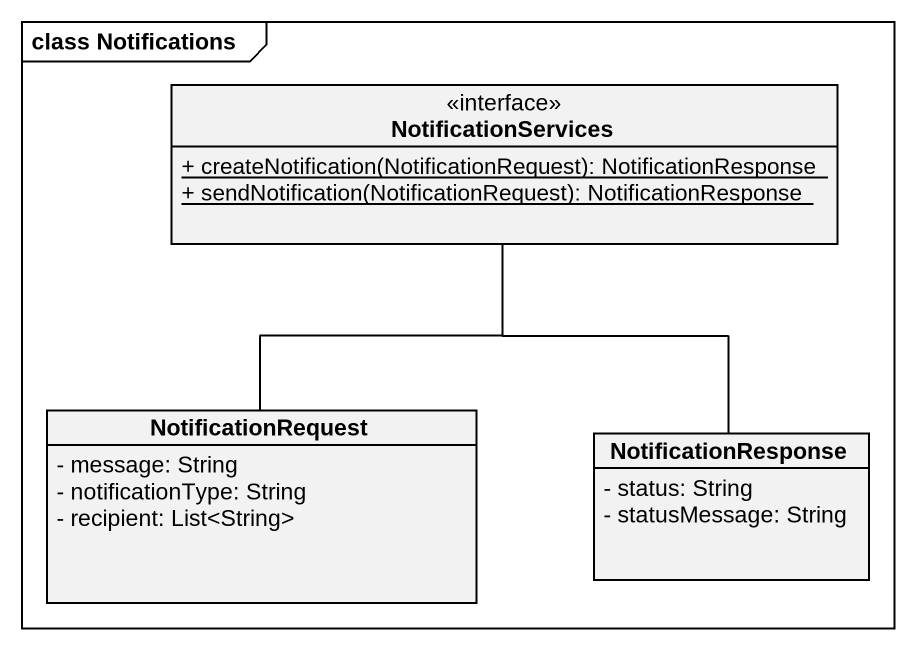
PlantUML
@startuml
mainframe class Notifications
hide circle
hide empty members
skinparam classAttributeIconSize 0
class NotificationServices <<interface>> {
  {static} + createNotification(NotificationRequest): NotificationResponse
  {static} + sendNotification(NotificationRequest): NotificationResponse
}
class NotificationRequest {
  - message: String
  - notificationType: String
  - recipient: List<String>
}
class NotificationResponse {
  - status: String
  - statusMessage: String
}
NotificationServices -- NotificationRequest
NotificationServices -- NotificationResponse
@enduml
